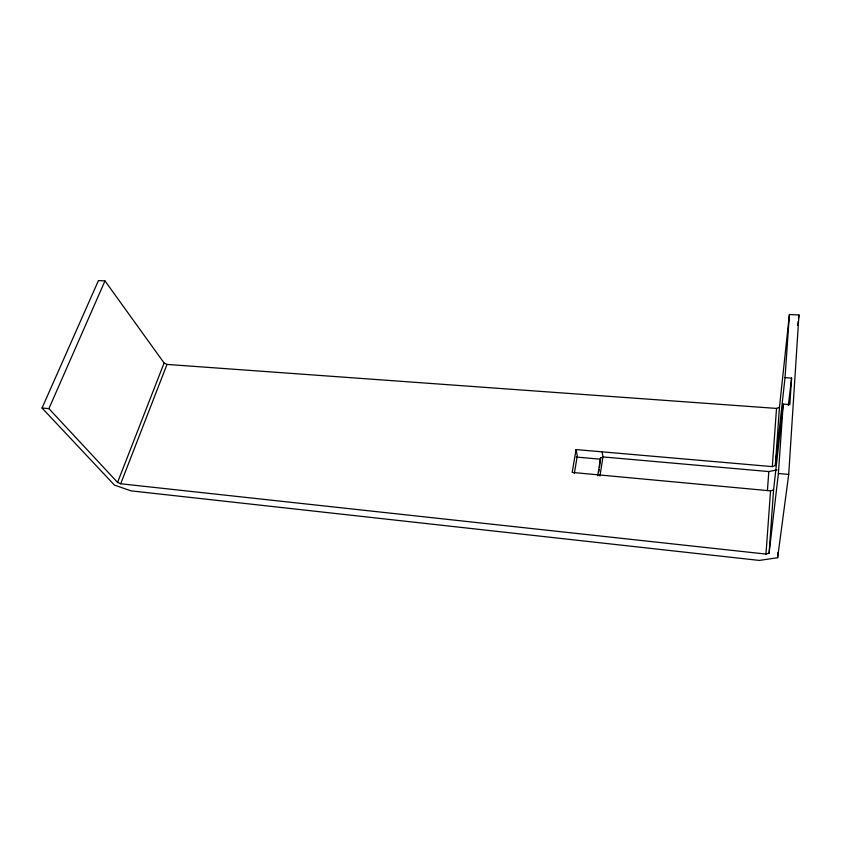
<?xml version="1.0" encoding="UTF-8"?>
<svg xmlns="http://www.w3.org/2000/svg" width="841" height="841" viewBox="0 0 841 841"><rect width="100%" height="100%" fill="white"/><g stroke="black" fill="none" stroke-linecap="round" stroke-linejoin="round"><path stroke-width="1.26" d="M779.47 407.233L776.527 408.421L167.012 364.416L164.1 363.018L104.978 280.894L98.439 280.579L42.05 408.022L114.418 485.078L130.996 490.85L759.307 560.421L777.631 557.73L788.711 474.408L798.95 314.976L789.405 314.513L779.47 407.233L775.318 465.557L772.311 466.618L576.064 449.578L572.185 472.421L770.545 490.86L773.594 489.851L783.202 404.111L789.846 404.584L791.591 378.082L785.031 377.662L775.318 465.557M777.631 557.73L777.978 552.526M42.05 408.022L48.915 408.631L117.561 482.419L120.694 483.764L765.972 554.072L769.095 553.21L778.388 473.525L783.202 404.111M785.031 377.662L789.405 314.513M769.095 553.21L773.594 489.851M765.972 554.072L770.545 490.86M772.311 466.618L776.527 408.421M767.413 490.587L768.821 471.57L777.147 469.835M788.332 405.383L791.591 378.082M797.72 325.32L798.183 321.441M798.487 318.855L798.95 314.976M597.741 475.754L600.537 457.977L602.944 456.936L768.821 471.57M598.75 471.917L599.139 469.373M599.538 466.839L600.537 457.977M599.969 476.027L602.944 456.936L602.156 451.838M574.308 473.567L577.294 455.917L576.064 449.578M120.694 483.764L167.012 364.416M117.561 482.419L164.1 363.018M48.915 408.631L104.978 280.894M778.388 473.525L788.711 474.408M576.253 457.052L600.737 459.228"/></g></svg>
